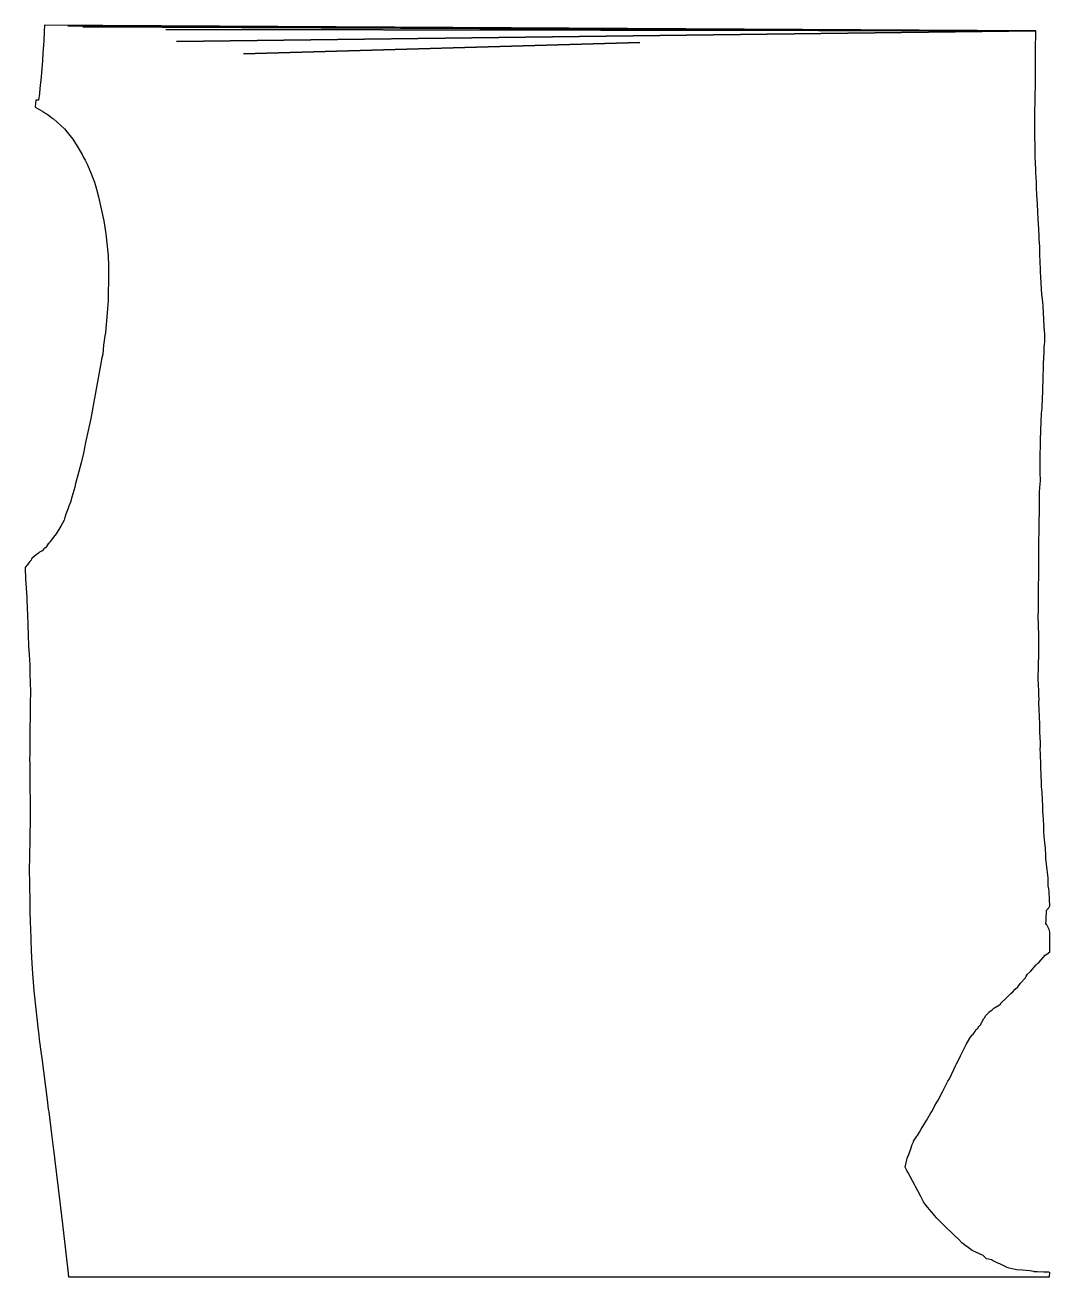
# Model space of a CAD drawing. Extents: x 8 to 159, y 0 to 184.
import ezdxf

# ---------------------------------------------------------------- set-up
doc = ezdxf.new("R2010")
doc.units = 0
doc.layers.add('16_48000', color=7, linetype='CONTINUOUS')

msp = doc.modelspace()

# ---------------------------------------------------------------- linework, layer by layer
at = {"layer": '16_48000', "color": 5}
for points in [[(9.807, 34.954), (10.068, 32.856), (10.166, 32.196), (10.963, 26.056), (11.126, 24.714), (11.188, 24.292), (11.643, 20.628), (11.782, 19.442), (11.976, 17.968), (12.076, 17.098), (12.583, 13.071), (13.216, 7.784), (13.993, 0.957), (14.092, 0.006), (158.53401, 0.006), (158.57901, 0.715), (158.51601, 0.687), (158.41101, 0.711), (157.67801, 0.696), (156.707, 0.743), (156.26001, 0.774), (156.18501, 0.825), (155.62801, 0.931), (154.53001, 1.005), (153.66901, 1.05), (153.43501, 1.093), (152.59401, 1.306), (152.287, 1.41), (151.90201, 1.609), (151.181, 1.916), (150.82301, 2.1), (150.71501, 2.136), (150.11601, 2.43), (149.99001, 2.505), (149.55101, 2.625), (149.24901, 2.697), (149.14201, 2.756), (149.06601, 2.82), (148.74301, 3.151), (147.104, 3.885), (145.62701, 5.023), (145.14201, 5.519), (144.561, 6.041), (142.84401, 7.742), (142.60701, 7.963), (141.93901, 8.659), (141.58301, 9.059), (141.468, 9.216), (141.13701, 9.58), (140.30501, 10.559), (139.97, 11.084), (139.71501, 11.534), (139.50201, 11.959), (137.98001, 14.766), (137.66501, 15.412), (137.507, 15.657), (137.28001, 16.15), (137.509, 17.25), (137.55701, 17.443), (137.563, 17.54), (137.772, 17.89), (137.884, 18.317), (138.10001, 18.871), (138.29501, 19.516), (138.47701, 19.869), (138.507, 20.001), (138.884, 20.573), (138.99301, 20.709), (139.061, 20.828), (139.39101, 21.31), (139.60101, 21.757), (140.00801, 22.404), (140.31601, 22.877), (140.40201, 23.054), (140.62401, 23.354), (141.03601, 24.139), (141.22701, 24.408), (141.645, 25.238), (142.134, 26.002), (142.755, 27.247), (143.56201, 28.797), (143.77301, 29.165), (144.731, 31.177), (144.82001, 31.393), (144.89601, 31.528), (145.41901, 32.548), (145.78601, 33.352), (146.231, 34.202), (146.76601, 35.139), (146.99001, 35.439), (147.06601, 35.516), (147.09001, 35.569), (147.25201, 35.75), (147.54701, 36.121), (147.66701, 36.357), (147.99001, 36.693), (148.07501, 36.852), (148.21701, 36.981), (148.382, 37.166), (148.505, 37.45), (148.55101, 37.49), (148.60101, 37.551), (148.79501, 37.989), (148.94101, 38.159), (149.117, 38.46), (149.145, 38.482), (149.17601, 38.546), (149.52901, 38.871), (149.604, 38.959), (150.04601, 39.31), (150.311, 39.566), (150.40201, 39.626), (151.153, 40.054), (151.28001, 40.176), (151.34801, 40.311), (152.15401, 41.027), (152.81801, 41.724), (153.13301, 41.982), (153.45801, 42.336), (153.826, 42.705), (154.24001, 43.24), (154.964, 44.004), (155.08301, 44.275), (155.29201, 44.556), (155.69801, 44.957), (156.541, 45.931), (156.73201, 46.118), (156.97101, 46.318), (157.88501, 47.344), (158.12801, 47.489), (158.578, 47.837), (158.55602, 48.548), (158.552, 49.711), (158.57901, 50.731), (158.453, 51.117), (158.05101, 51.945), (157.94901, 51.894), (158.013, 52.603), (158.06201, 53.886), (158.11601, 54.048), (158.40501, 54.345), (158.46301, 54.424), (158.578, 54.636), (158.50401, 55.544), (158.45601, 56.73), (158.408, 57.14), (158.33, 57.562), (158.33, 58.334), (158.31601, 58.728), (158.276, 59.13), (158.179, 59.912), (158.104, 60.364), (158.048, 60.772), (158.022, 61.168), (157.97801, 61.572), (157.94801, 61.968), (157.90001, 63.14), (157.87801, 63.505), (157.84401, 63.932), (157.798, 64.334), (157.692, 65.522), (157.65201, 66.686), (157.61601, 67.084), (157.62201, 67.46201), (157.60001, 67.854), (157.53801, 68.64001), (157.50601, 69.372), (157.45801, 70.19601), (157.42001, 71.35201), (157.37801, 71.746), (157.354, 72.134), (157.34601, 72.51801), (157.32401, 72.90401), (157.3, 73.674), (157.22801, 75.216), (157.18401, 77.132), (157.158, 77.51801), (157.18001, 78.274), (157.175, 78.60101), (157.14401, 79.426), (157.09401, 80.19601), (157.10201, 81.332), (157.06201, 82.48), (157.005, 83.57001), (156.95201, 84.396), (156.968, 85.152), (156.96101, 85.47401), (156.936, 86.355), (156.90001, 87.05601), (156.86401, 88.137), (156.86601, 88.578), (156.908, 89.33401), (156.90201, 90.47201), (156.94, 91.228), (156.944, 92.30701), (156.93401, 92.746), (156.938, 93.506), (156.925, 94.46101), (156.86601, 97.298), (156.90601, 98.05801), (156.89001, 98.816), (156.90201, 100.71201), (156.91501, 101.79101), (156.94601, 102.992), (156.95201, 104.132), (156.944, 104.89001), (156.95901, 106.35001), (156.964, 108.25001), (156.996, 109.83201), (156.98801, 111.29301), (157.01801, 112.496), (157.033, 113.47001), (157.048, 115.54401), (157.15001, 116.714), (157.16801, 117.09601), (157.16801, 117.478), (157.13101, 118.174), (157.11801, 118.604), (157.134, 119.75201), (157.13, 120.51201), (157.14201, 121.27601), (157.18001, 122.05201), (157.20001, 123.2), (157.298, 125.90401), (157.35001, 127.06801), (157.41801, 127.85801), (157.42601, 128.244), (157.472, 129.028), (157.468, 129.408), (157.51201, 130.192), (157.522, 130.96201), (157.55901, 131.78201), (157.62801, 134.45401), (157.72601, 136.03801), (157.74501, 136.778), (157.76601, 137.21001), (157.804, 137.612), (157.81001, 138.41501), (157.804, 138.76201), (157.748, 139.849), (157.664, 140.98401), (157.57201, 142.80301), (157.51401, 143.53101), (157.39001, 144.64201), (157.326, 145.36401), (157.22801, 147.20401), (157.18201, 147.936), (157.17601, 148.31201), (157.09001, 150.47801), (157.07001, 151.66), (157.00201, 152.75201), (157.00801, 153.134), (156.994, 153.50401), (156.96001, 153.858), (156.95601, 154.23401), (156.884, 154.94), (156.85001, 155.67201), (156.78001, 156.75401), (156.744, 157.86201), (156.65401, 159.29601), (156.621, 160.26901), (156.59401, 160.76401), (156.58601, 161.136), (156.51901, 162.51401), (156.49501, 163.24901), (156.47, 163.67601), (156.412, 165.134), (156.382, 166.61401), (156.34201, 167.70601), (156.35201, 168.76901), (156.34401, 169.59201), (156.37201, 171.88), (156.40201, 172.66), (156.42001, 174.188), (156.45401, 174.97801), (156.46201, 175.36401), (156.45601, 175.66101), (156.46001, 176.86801), (156.44701, 177.91101), (156.45001, 181.07901), (156.46001, 181.69801), (156.48201, 182.17401), (156.47801, 182.85201), (156.49001, 183.37401), (10.57, 184.246), (10.516, 183.30801), (10.458, 181.858), (10.328, 180.14301), (10.264, 179.03601), (10.06, 176.64101), (9.868, 174.89401), (9.812, 174.188), (9.694, 173.16602), (9.282, 173.20401), (9.209, 172.18701), (9.29, 172.123), (10.339, 171.53101), (10.612, 171.35001), (10.69, 171.26801), (10.943, 171.123), (11.793, 170.51501), (11.883, 170.46001), (13.503, 168.97301), (14.322, 167.98601), (14.719, 167.44301), (15.382, 166.41301), (16.094, 165.218), (16.268, 164.86), (16.552, 164.38), (16.877, 163.68901), (17.468, 162.23401), (17.523, 162.082), (17.914, 161.14101), (18.237, 160.104), (18.5, 158.944), (19.325, 155.43201), (19.611, 153.537), (19.936, 150.34001), (19.976, 148.78001), (20.016, 147.71301), (19.927, 143.69), (19.857, 142.52501), (19.547, 138.951), (19.473, 138.51801), (19.274, 137.12901), (19.134, 135.80901), (19.024, 135.28601), (18.039, 129.85101), (17.378, 126.35801), (16.613, 122.79101), (16.294, 121.21901), (15.967, 119.83801), (15.458, 117.992), (15.155, 116.75401), (15.016, 116.256), (14.617, 114.742), (14.378, 114.005), (14.162, 113.42001), (14.03, 112.996), (13.71, 112.27), (13.584, 111.76501), (13.45, 111.37), (12.994, 110.50201), (12.299, 109.36001), (12.092, 109.107), (11.766, 108.66601), (11.404, 108.26501), (11.311, 108.052), (11.115, 107.90101), (10.76, 107.38), (10.566, 107.26801), (10.247, 106.867), (9.856, 106.648), (9.706, 106.52701), (9.337, 106.261), (8.738, 105.79301), (8.656, 105.672), (8.593, 105.47), (8.4, 105.32101), (8.216, 105.07301), (8.028, 104.76701), (7.88, 104.621), (7.706, 104.422), (7.744, 103.93401), (7.77, 103.15401), (7.792, 102.76401), (7.983, 100.02901), (8.042, 98.159), (8.059, 97.741), (8.086, 97.33601), (8.106, 96.18001), (8.134, 95.79601), (8.182, 94.64001), (8.237, 92.691), (8.256, 92.332), (8.318, 91.596), (8.36, 90.832), (8.416, 90.04), (8.428, 89.65601), (8.414, 88.888), (8.445, 87.39101), (8.496, 86.21201), (8.485, 84.366), (8.454, 82.374), (8.4, 80.83), (8.416, 80.45), (8.418, 80.09901), (8.392, 79.29401), (8.41, 77.7), (8.408, 76.998), (8.384, 76.222), (8.41, 75.464), (8.41, 73.93), (8.422, 73.164), (8.4, 71.622), (8.438, 70.484), (8.446, 68.956), (8.438, 67.41801), (8.402, 64.686), (8.378, 61.638), (8.334, 60.082), (8.336, 59.316), (8.362, 58.558), (8.36, 58.176), (8.374, 57.063), (8.402, 55.896), (8.402, 55.13), (8.417, 53.954), (8.476, 52.106), (8.492, 51.348), (8.62, 47.988), (8.716, 46.142), (8.808, 44.68), (9.025, 42.12), (9.322, 38.994), (9.634, 36.305), (9.726, 35.637), (9.807, 34.954)], [(128.946, 183.51801), (14.18, 184.12001), (14.014, 184.12801), (128.946, 183.51801)], [(23.058, 183.94501), (16.294, 183.97401), (16.236, 183.98201), (156.49001, 183.37401), (23.058, 183.94501)], [(21.492, 184.03201), (83.356, 183.73201), (21.492, 184.03201)], [(28.445, 183.57301), (156.49001, 183.37401), (28.445, 183.57301)], [(93.25401, 182.59201), (30.022, 181.81201), (29.982, 181.82001), (156.49001, 183.37401), (93.25401, 182.59201)], [(98.19601, 181.70001), (39.888, 180.026), (98.19601, 181.70001)]]:
    msp.add_lwpolyline(points, dxfattribs=at)

doc.saveas('drawing.dxf')
